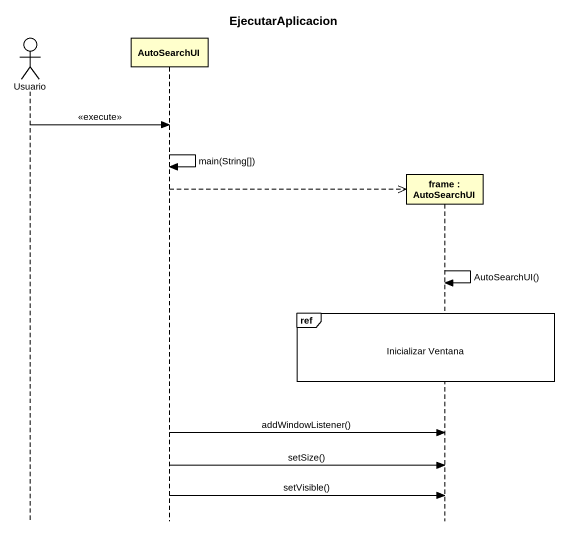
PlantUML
@startuml
title EjecutarAplicacion
hide footbox
actor Usuario
participant AutoSearchUI
participant "frame : AutoSearchUI" as frame_

Usuario -> AutoSearchUI : <<execute>>
AutoSearchUI -> AutoSearchUI : main(String[])
AutoSearchUI -->> frame_ **
frame_ -> frame_ : AutoSearchUI()
ref over frame_ : Inicializar Ventana
AutoSearchUI -> frame_ : addWindowListener()
AutoSearchUI -> frame_ : setSize()
AutoSearchUI -> frame_ : setVisible()
@enduml
